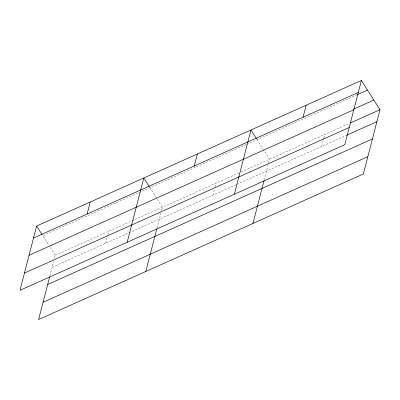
<?xml version="1.0" encoding="UTF-8"?>
<svg xmlns="http://www.w3.org/2000/svg" width="400" height="400" viewBox="0 0 400 400"><rect width="100%" height="100%" fill="white"/><g stroke="black" fill="none" stroke-linecap="round" stroke-linejoin="round"><path stroke-width="0.3" stroke-dasharray="2 1.5" d="M49.83 276.165L53.685 261.245M54.46 258.25L55.235 255.255L50.06 247.14M105.72 243.22L107.27 237.23M107.89 234.83L108.82 231.24M157 228.125L160.86 213.21M161.63 210.215L162.405 207.22L149.935 187.645M212.895 195.185L214.445 189.19M215.065 186.795L215.995 183.2M264.175 180.09L268.03 165.175M268.65 162.775L269.58 159.185L263.76 150.05M321.69 146.42L323.705 138.63M323.86 138.03L324.79 134.435M246.275 144.465L42.765 235.685L49.09 245.615M246.845 144.21L357.285 94.71M55.235 255.255L238.795 172.98M241.075 171.96L349.265 123.465M52.135 267.24L236.265 184.705M236.835 184.45L346.735 135.195M257.11 139.61L263.435 149.54"/><path stroke-width="0.6" d="M36.62 226.045L20 290.31L344.765 144.745L361.385 80.475L36.62 226.045L42.115 234.67M49.675 276.76L38.615 319.525L363.38 173.955L380 109.69L361.385 80.475M87.11 214.005L90.205 202.025M127.175 242.275L143.795 178.005L149.29 186.63M145.785 271.485L156.845 228.72M194.28 165.97L197.38 153.99M234.345 194.235L250.965 129.97L256.46 138.595M252.96 223.45L264.02 180.685M303.075 117.205L306.175 105.225M33.52 238.025L358.285 92.46M357.285 94.71L367.53 90.115M353.935 108.98L373.855 100.05M29.06 255.28L353.825 109.715M350.405 122.955L380 109.69M24.46 273.055L349.23 127.49M346.735 135.195L376.9 121.67M47.675 284.49L372.44 138.925M43.075 302.27L367.84 156.705"/></g></svg>
